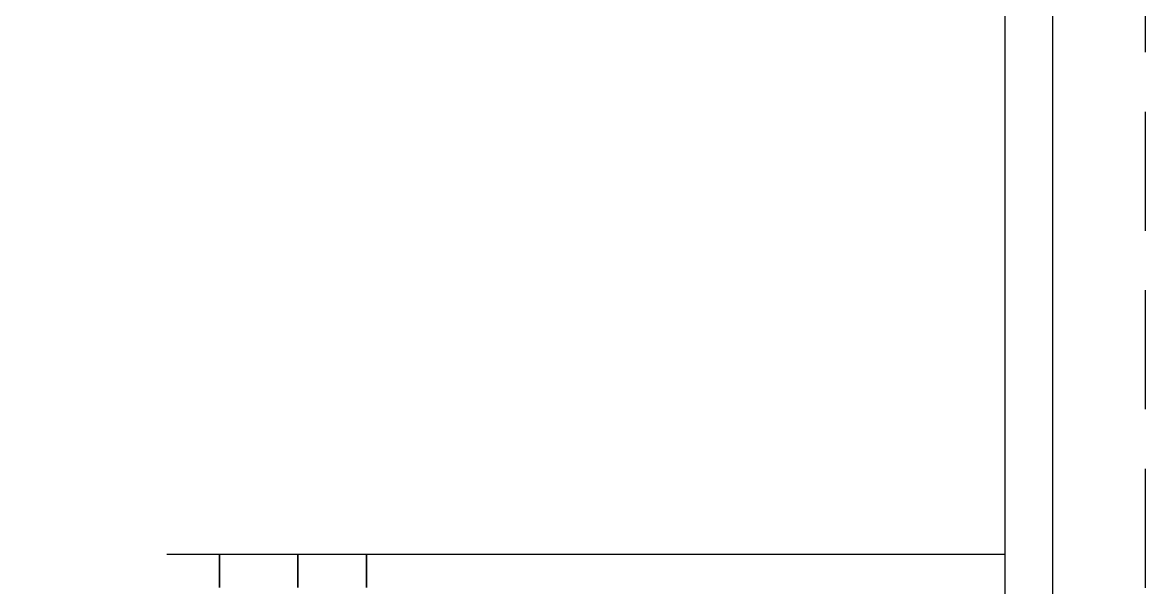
# Model space of a CAD drawing. Extents: x -1.9 to 86, y -1.6 to 60.9.
# Drawn here: x 62.45 to 86.05, y 17.2 to 29.07 of the extents above; entities that cross this region are included whole.
import ezdxf

# ---------------------------------------------------------------- set-up
doc = ezdxf.new("R2010")
doc.units = 0
doc.header["$MEASUREMENT"] = 0
doc.linetypes.add('HIDDEN', pattern=[0.375, 0.25, -0.125])
doc.layers.get('0').update_dxf_attribs({"linetype": 'CONTINUOUS'})
doc.layers.get('Defpoints').update_dxf_attribs({"linetype": 'CONTINUOUS'})
doc.layers.add('ARQ_FOLHA', color=7, linetype='CONTINUOUS')
doc.layers.add('PSG-NV2-FLH-SELO', color=1, linetype='CONTINUOUS')

# ---------------------------------------------------------------- blocks, each defined once
blk = doc.blocks.new('FOLHA A1 - 841 X 594')
at = {"layer": 'ARQ_FOLHA', "color": 1}
for points in [[(-841, 0), (0, 0), (0, 594), (-841, 594)], [(-816, 10), (-10, 10), (-10, 584), (-816, 584)]]:
    blk.add_lwpolyline(points, close=True, dxfattribs=at)
at = {"layer": 'Defpoints', "color": 8, "linetype": 'HIDDEN', "ltscale": 100}
blk.add_lwpolyline([(-860.5, 609.5), (-860.5, -15.5), (19.5, -15.5), (19.5, 609.5)], close=True, dxfattribs=at)
blk = doc.blocks.new('*U24')
blk.add_blockref('FOLHA A1 - 841 X 594', (0, 0))

msp = doc.modelspace()

# ---------------------------------------------------------------- linework, layer by layer
at = {"layer": 'PSG-NV2-FLH-SELO', "color": 251}
for p, q in [((65.485473, 17.898922), (68.23698, 17.898922)), ((66.591791, 17.898922), (66.591791, 17.199642)), ((66.591791, 17.199642), (66.591791, 17.898922)), ((66.591791, 17.898922), (66.591791, 17.199642)), ((66.591791, 17.199642), (66.591791, 17.898922)), ((66.591791, 17.898922), (66.591791, 17.199642)), ((68.23698, 17.898922), (68.23698, 17.199642)), ((68.23698, 17.199642), (68.23698, 17.898922)), ((68.23698, 17.898922), (68.23698, 17.199642)), ((68.23698, 17.199642), (68.23698, 17.898922)), ((68.23698, 17.898922), (68.23698, 17.199642)), ((68.23698, 17.898922), (83.1, 17.898922)), ((69.680859, 17.898922), (69.680859, 17.199642)), ((69.680859, 17.199642), (69.680859, 17.898922)), ((69.680859, 17.898922), (69.680859, 17.199642)), ((69.680859, 17.199642), (69.680859, 17.898922)), ((69.680859, 17.898922), (69.680859, 17.199642))]:
    msp.add_line(p, q, dxfattribs=at)

# ---------------------------------------------------------------- block references
at = {"xscale": 0.09999999999999938, "yscale": 0.09999999999999938, "zscale": 0.09999999999999938}
msp.add_blockref('*U24', (84.1, -0.004999), dxfattribs=at)

doc.saveas('drawing.dxf')
